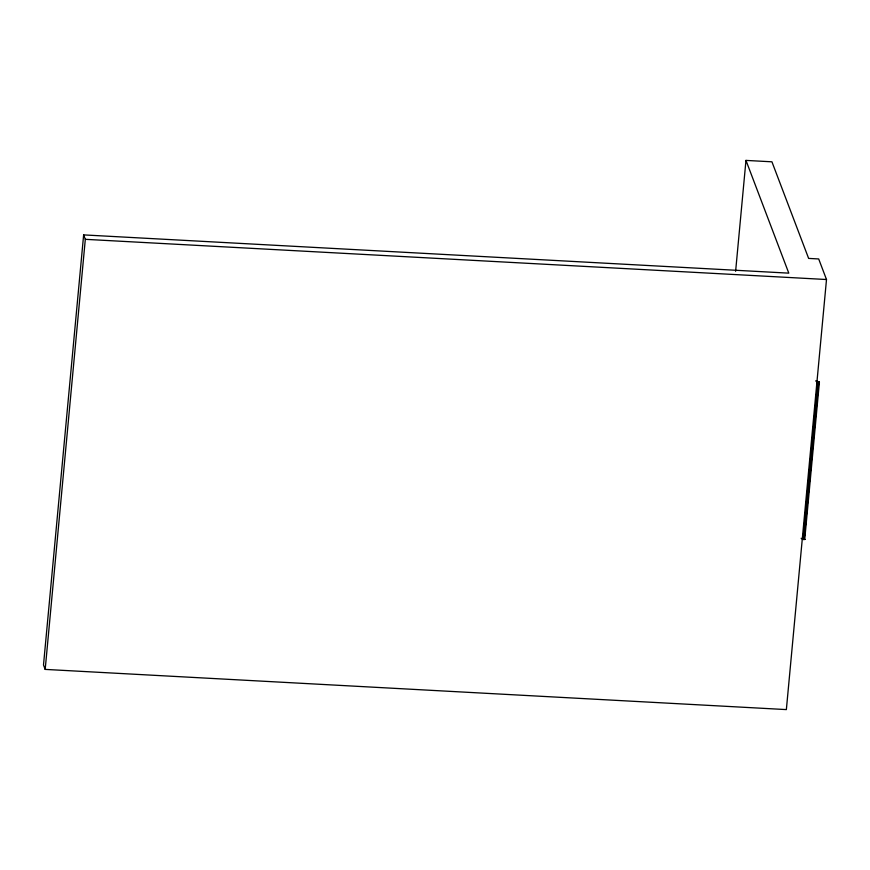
<?xml version="1.0" encoding="UTF-8"?>
<svg xmlns="http://www.w3.org/2000/svg" width="870" height="870" viewBox="0 0 870 870"><rect width="100%" height="100%" fill="white"/><g stroke="black" fill="none" stroke-linecap="round" stroke-linejoin="round"><path stroke-width="1.3" d="M804.598 539.509L804.619 539.313M817.376 382.626C821.41 383.257 816.615 382.833 818.094 382.495M745.971 160.406L788.796 273.147L83.64 234.9L43.5 664.974L45.186 669.4L786.36 709.594L826.5 279.52L818.692 258.955L808.632 258.412L771.929 161.809L745.971 160.406L735.618 271.299M45.186 669.4L85.314 239.326L83.64 234.9M817.169 382.963L819.018 382.256L818.257 382.169L803.467 539.193L802.379 539.019L804.619 539.356M817.735 383.387L817.843 382.147M802.977 539.15L803.162 538.171L803.51 539.574L801.129 538.302M804.728 539.161L803.619 538.921L818.355 381.919L816.245 380.788M818.746 382.06L804.097 539.041L804.739 539.324M804.195 539.03L818.398 382.224M819.029 382.452L818.115 382.213M819.236 382.767L819.344 382.452M818.257 382.169L819.388 382.408L816.386 380.799L819.399 382.256L804.728 539.465L803.532 539.443M817.506 382.996L817.028 382.561M817.996 382.387L819.399 382.256M803.391 538.921L804.391 538.813M818.355 381.919L817.702 382.006L803.053 538.987L803.706 538.9M85.314 239.326L826.5 279.52M803.38 538.769L802.564 538.824L804.174 539.433M818.822 382.115L819.388 382.408M815.897 381.071L818.279 382.441"/></g></svg>
